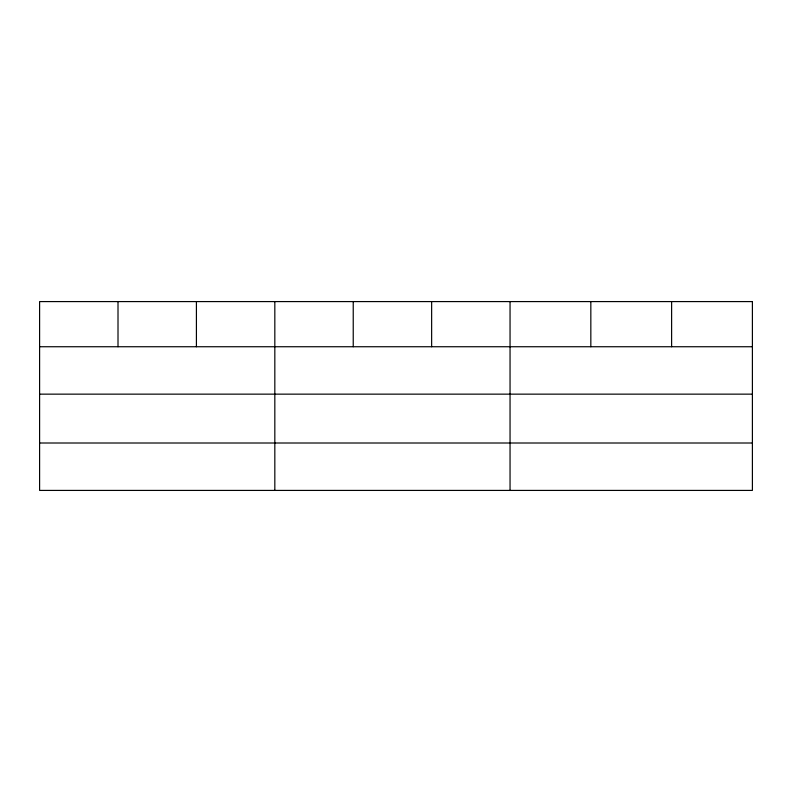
<?xml version="1.0" encoding="UTF-8"?>
<svg xmlns="http://www.w3.org/2000/svg" width="792" height="792" viewBox="0 0 792 792"><rect width="100%" height="100%" fill="white"/><g stroke="black" fill="none" stroke-linecap="round" stroke-linejoin="round"><path stroke-width="1.19" d="M39.6 346.738L752.4 346.738M39.6 394.149L752.4 394.149M39.6 443.005L752.4 443.005M671.616 301.584L671.616 346.738M590.832 301.584L590.832 346.738M510.048 301.584L510.048 490.416M431.64 301.584L431.64 346.738M353.232 301.584L353.232 346.738M274.824 301.584L274.824 490.416M196.416 301.584L196.416 346.738M118.008 301.584L118.008 346.738M752.4 301.584L39.6 301.584L39.6 490.416L752.4 490.416L752.4 301.584"/></g></svg>
